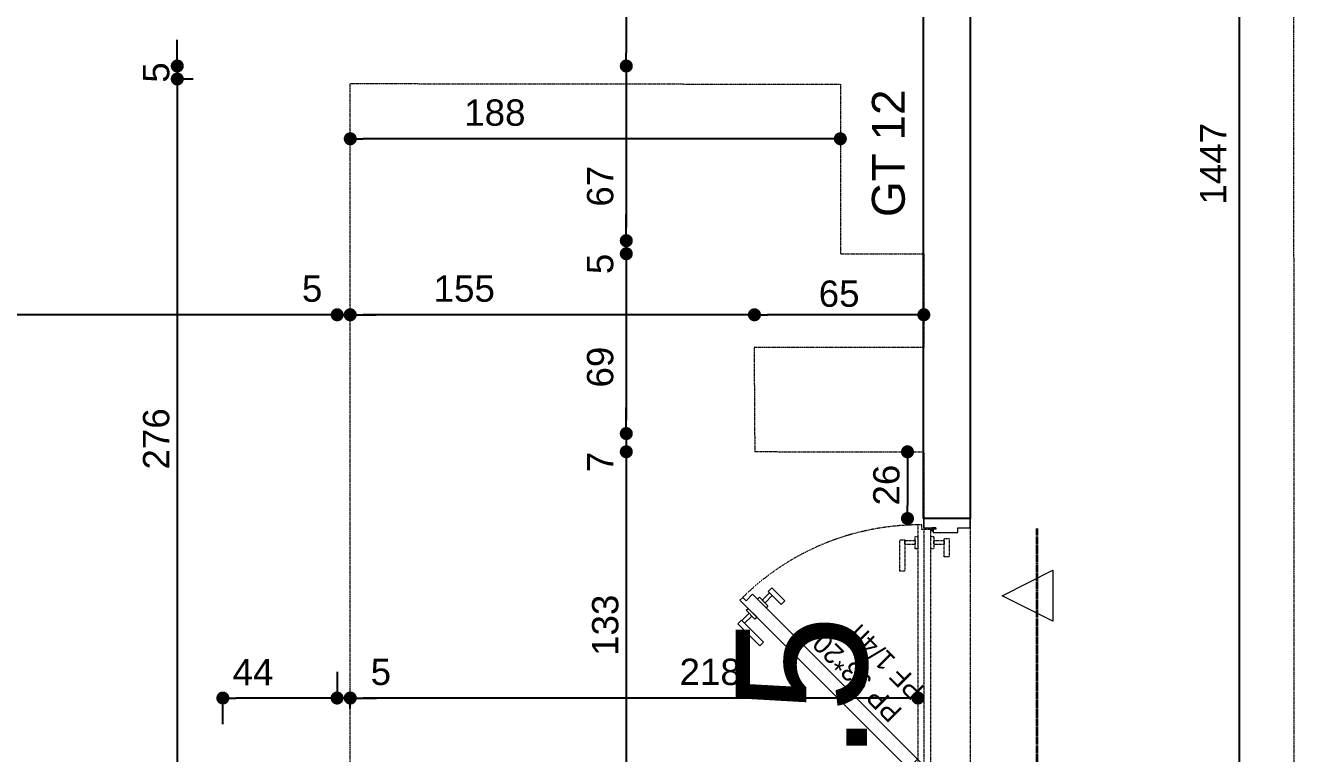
# Model space of a CAD drawing. Header units: centimetres. Extents: x 16433 to 114398, y -50094 to -12305.
# Drawn here: x 31429.3 to 31915.9, y -29884 to -29604.6 of the extents above; entities that cross this region are included whole.
import ezdxf

# ---------------------------------------------------------------- set-up
doc = ezdxf.new("R2010")
doc.units = ezdxf.units.CM
doc.header["$LTSCALE"] = 0.5
for name, pattern in [('Style de ligne -1', [0.41664, 0.20828, -0.20836]), ('Style de ligne -16', [0.192476, 0.123031, -0.069444]), ('Style de ligne -6', [1.04164, 0.625, -0.20828, 0.06943, -0.13893])]:
    doc.linetypes.add(name, pattern=pattern)
doc.layers.get('0').update_dxf_attribs({"linetype": 'CONTINUOUS'})
doc.layers.get('DEFPOINTS').update_dxf_attribs({"linetype": 'CONTINUOUS'})
doc.layers.add('3-BAT C-Niveau -2', color=7, linetype='CONTINUOUS')
doc.styles.add('Futura Book', font='')
doc.styles.add('Futura Std Book', font='')
doc.styles.add('Helvetica', font='')
doc.styles.get('Futura Book').set_extended_font_data('Futura Book')
doc.styles.get('Futura Std Book').set_extended_font_data('Futura Std Book')
doc.styles.get('Helvetica').set_extended_font_data('Helvetica')
doc.dimstyles.new('IS', dxfattribs={"dimtxt": 10.08724, "dimasz": 5.007446, "dimexe": 2, "dimexo": 10, "dimgap": 3, "dimtad": 1, "dimdec": 1, "dimtxsty": 'Helvetica', "dimblk": 'DOT', "dimblk1": 'DOT', "dimblk2": 'DOT', "dimcen": 0, "dimdle": 10, "dimazin": 0, "dimtfac": 0.8, "dimtdec": 1, "dimtix": 1, "dimtmove": 0, "dimatfit": 0, "dimldrblk": 'VW_FILLEDARROW-1', "dimfxl": 10, "dimfxlon": 1, "dimfrac": 2, "dimtolj": 1, "dimarcsym": 0})

# ---------------------------------------------------------------- blocks, each defined once
blk = doc.blocks.new('Groupe-39-1')
at = {"color": 7, "linetype": 'Style de ligne -6', "lineweight": 35}
blk.add_line((16005.48, -46416.99), (16150.86, -46389.45), dxfattribs=at)
at = {"color": 7, "insert": (15997.35, -46300.73), "char_height": 50.3443, "width": 105.9022, "attachment_point": 1, "rotation": 10.7313, "line_spacing_factor": 0.962448, "style": 'Futura Std Book'}
blk.add_mtext('\\pt32.91,63.484,95.201,126.97,158.69;A.5', dxfattribs=at)
blk = doc.blocks.new('PORTES 93_204')
at = {"color": 7, "linetype": 'Continuous', "lineweight": 18}
blk.add_line((10.41, 11.34), (6.87, 14.87), dxfattribs=at)
at = {"color": 8, "linetype": 'Style de ligne -16', "lineweight": 18, "true_color": 0x808080}
blk.add_line((9.01, 6.14), (9.01, 11.14), dxfattribs=at)
at = {"color": 7, "linetype": 'Continuous', "lineweight": 5}
blk.add_line((3.44, 8.68), (3.44, 9.56), dxfattribs=at)
at = {"color": 7, "linetype": 'Continuous', "lineweight": 13, "flags": 128}
for points in [[(3.82, 11.82), (4.88, 10.76), (6.14, 12.01), (8.61, 9.54), (73.71, 74.64), (71.24, 77.12), (72.5, 78.38), (71.44, 79.44)], [(2.24, -8.95), (2.24, 9.05), (5.8, 9.05), (5.8, 4.24), (6.3, 4.24), (6.3, 5.35), (7.6, 5.35), (7.6, -4.15), (5.8, -4.15), (5.8, -8.95)], [(102.76, 9.05), (99.2, 9.05), (99.2, 4.24), (98.7, 4.24), (98.7, 5.35), (97.4, 5.35), (97.4, -4.15), (99.2, -4.15), (99.2, -8.95), (102.76, -8.95)]]:
    blk.add_lwpolyline(points, close=True, dxfattribs=at)
at = {"color": 7, "linetype": 'Continuous', "lineweight": 18, "flags": 128}
for points in [[(62.4, 80.3), (63.81, 78.88), (55.33, 70.4), (53.91, 71.81)], [(63.64, 78.71), (66.4, 75.94), (65.34, 74.88), (62.58, 77.65)], [(67.54, 77.07), (68.3, 76.3), (64.98, 72.98), (64.21, 73.75)], [(69.29, 68.68), (68.52, 69.44), (71.84, 72.77), (72.61, 72)], [(71.24, 62.27), (69.82, 63.68), (74.77, 68.63), (76.19, 67.22)], [(73.18, 67.04), (70.42, 69.81), (71.48, 70.87), (74.24, 68.1)], [(6.62, 11.53), (7.29, 12.2), (8.6, 10.88), (7.94, 10.22)], [(5.88, 4.34), (5.88, 5.84), (6.02, 5.98), (6.7, 5.98), (7.12, 5.56), (7.12, 5.44), (6.2, 5.44), (6.2, 4.34)], [(99.12, 4.34), (99.12, 5.84), (98.98, 5.98), (98.3, 5.98), (97.88, 5.56), (97.88, 5.44), (98.8, 5.44), (98.8, 4.34)]]:
    blk.add_lwpolyline(points, close=True, dxfattribs=at)
at = {"color": 8, "linetype": 'Style de ligne -16', "lineweight": 18, "true_color": 0x808080, "flags": 128}
for points in [[(82.53, 16.14), (82.53, 18.14), (94.53, 18.14), (94.53, 16.14)], [(92.78, 12.23), (92.78, 16.14), (94.28, 16.14), (94.28, 12.23)], [(4.69, 11.14), (4.69, 9.64), (6.47, 9.64), (6.47, 6.14), (98.53, 6.14), (98.53, 9.64), (100.31, 9.64), (100.31, 11.14)], [(91.18, 11.14), (91.18, 12.23), (95.88, 12.23), (95.88, 11.14)], [(6.47, 8.96), (7.41, 8.96), (7.41, 7.1), (6.47, 7.1)], [(91.18, 5.05), (91.18, 6.14), (95.88, 6.14), (95.88, 5.05)], [(92.78, 1.14), (92.78, 5.05), (94.28, 5.05), (94.28, 1.14)], [(88.03, -0.86), (88.03, 1.14), (95.03, 1.14), (95.03, -0.86)]]:
    blk.add_lwpolyline(points, close=True, dxfattribs=at)
at = {"color": 7, "linetype": 'Continuous', "lineweight": 5, "flags": 128}
for points in [[(3.07, 9.05), (3.07, 9.85, 0.143165), (3.44, 9.74, 0.143165), (3.81, 9.85), (3.81, 9.05)], [(4.58, 11.05), (4.11, 10.58, 0.143165), (3.92, 10.92, 0.143165), (3.58, 11.1), (4.06, 11.58)], [(4.69, 10.06), (4.02, 10.06, 0.143165), (4.13, 10.43, 0.143165), (4.02, 10.8), (4.69, 10.8)]]:
    blk.add_lwpolyline(points, format="xyb", close=True, dxfattribs=at)
at = {"color": 7, "linetype": 'Continuous', "lineweight": 18, "flags": 128}
blk.add_lwpolyline([(6.34, 11.42), (5.8, 11.14), (5.19, 10.53), (4.99, 10.73), (5.56, 11.3), (6.28, 11.53), (6.34, 11.42)], dxfattribs=at)
at = {"color": 7, "linetype": 'Continuous', "lineweight": 5, "flags": 128}
for points in [[(2.73, 9.05), (4.75, 9.05), (4.75, 8.68), (2.73, 8.68)], [(2.87, 8.68), (3.44, 8.68), (3.44, 6.99), (2.87, 6.99)], [(3.44, 8.68), (4.01, 8.68), (4.01, 6.99), (3.44, 6.99)]]:
    blk.add_lwpolyline(points, close=True, dxfattribs=at)
at = {"color": 8, "linetype": 'Style de ligne -16', "lineweight": 18, "true_color": 0x808080, "flags": 128}
blk.add_lwpolyline([(6.19, 9.08), (5.61, 9.26), (4.75, 9.26), (4.75, 9.54), (5.55, 9.54), (6.23, 9.2), (6.19, 9.08)], dxfattribs=at)
at = {"color": 7, "linetype": 'Continuous', "lineweight": 5}
for radius in [0.689, 0.429]:
    blk.add_circle((3.44, 10.43), radius, dxfattribs=at)
at = {"color": 8, "linetype": 'Style de ligne -16', "lineweight": 18, "true_color": 0x808080}
blk.add_arc((3.44, 10.43), 96.88, 0.4199, 44.5328, dxfattribs=at)
at = {"color": 7, "insert": (23.88, 22.06), "char_height": 7.5516, "width": 66.7422, "attachment_point": 1, "rotation": 45, "line_spacing_factor": 0.962448, "style": 'Futura Book'}
blk.add_mtext('\\pt26.348,53.073;PP 93*204\\PPF 1/4h\\P', dxfattribs=at)
blk = doc.blocks.new('_DOT')
at = {"color": 0, "linetype": 'ByBlock', "lineweight": -2}
blk.add_line((-0.5, 0), (-1, 0), dxfattribs=at)
at = {"color": 0, "linetype": 'ByBlock', "const_width": 0.5}
blk.add_lwpolyline([(-0.25, 0, 1), (0.25, 0, 1)], format="xyb", close=True, dxfattribs=at)
blk = doc.blocks.new('*D2368')
at = {"layer": '3-BAT C-Niveau -2', "color": 0, "linetype": 'Continuous', "lineweight": -2, "transparency": 16777216}
blk.add_line((31659.88, -29773.2), (31659.88, -29896.28), dxfattribs=at)
at = {"layer": 'DEFPOINTS', "color": 0, "linetype": 'Continuous', "transparency": 16777216}
for p in [(31621.31, -29768.19), (31567.47, -29901.29), (31659.88, -29901.29)]:
    blk.add_point(p, dxfattribs=at)
at = {"layer": '3-BAT C-Niveau -2', "color": 0, "linetype": 'Continuous', "lineweight": -2, "transparency": 16777216, "xscale": 5.007446289062499, "yscale": 5.007446289062499, "zscale": 5.007446289062499}
for p, rotation in [((31659.88, -29768.19), 90), ((31659.88, -29901.29), 270)]:
    blk.add_blockref('_DOT', p, dxfattribs=dict(at, rotation=rotation))
at = {"layer": '3-BAT C-Niveau -2', "color": 0, "linetype": 'Continuous', "lineweight": 5, "transparency": 16777216, "insert": (31651.84, -29834.74), "char_height": 10.087, "attachment_point": 5, "rotation": 90, "style": 'Helvetica'}
blk.add_mtext('\\A1;133', dxfattribs=at)
blk = doc.blocks.new('VW_FILLEDARROW-1')
at = {"color": 0, "linetype": 'Continuous', "lineweight": 5, "flags": 128}
blk.add_lwpolyline([(-1.997, 0.535), (0, 0), (-1.997, -0.535)], close=True, dxfattribs=at)
blk = doc.blocks.new('*D2369')
at = {"layer": '3-BAT C-Niveau -2', "color": 0, "linetype": 'Continuous', "lineweight": -2, "transparency": 16777216}
for p, q in [((31659.88, -29756.18), (31659.88, -29751.17)), ((31659.88, -29761.19), (31659.88, -29768.19)), ((31659.88, -29773.2), (31659.88, -29778.2))]:
    blk.add_line(p, q, dxfattribs=at)
at = {"layer": 'DEFPOINTS', "color": 0, "linetype": 'Continuous', "transparency": 16777216}
for p in [(31664.38, -29761.19), (31621.31, -29768.19), (31659.88, -29768.19)]:
    blk.add_point(p, dxfattribs=at)
at = {"layer": '3-BAT C-Niveau -2', "color": 0, "linetype": 'Continuous', "lineweight": -2, "transparency": 16777216, "xscale": 5.007446289062499, "yscale": 5.007446289062499, "zscale": 5.007446289062499}
for p, rotation in [((31659.88, -29761.19), 270), ((31659.88, -29768.19), 90)]:
    blk.add_blockref('_DOT', p, dxfattribs=dict(at, rotation=rotation))
at = {"layer": '3-BAT C-Niveau -2', "color": 0, "linetype": 'Continuous', "lineweight": 5, "transparency": 16777216, "insert": (31649.9, -29772.11), "char_height": 10.087, "attachment_point": 5, "rotation": 90, "style": 'Helvetica'}
blk.add_mtext('\\A1;7', dxfattribs=at)
blk = doc.blocks.new('*D2370')
at = {"layer": '3-BAT C-Niveau -2', "color": 0, "linetype": 'Continuous', "lineweight": -2, "transparency": 16777216}
blk.add_line((31659.88, -29697.23), (31659.88, -29756.18), dxfattribs=at)
at = {"layer": 'DEFPOINTS', "color": 0, "linetype": 'Continuous', "transparency": 16777216}
for p in [(31664.38, -29692.22), (31659.88, -29761.19), (31664.38, -29761.19)]:
    blk.add_point(p, dxfattribs=at)
at = {"layer": '3-BAT C-Niveau -2', "color": 0, "linetype": 'Continuous', "lineweight": -2, "transparency": 16777216, "xscale": 5.007446289062499, "yscale": 5.007446289062499, "zscale": 5.007446289062499}
for p, rotation in [((31659.88, -29692.22), 90), ((31659.88, -29761.19), 270)]:
    blk.add_blockref('_DOT', p, dxfattribs=dict(at, rotation=rotation))
at = {"layer": '3-BAT C-Niveau -2', "color": 0, "linetype": 'Continuous', "lineweight": 5, "transparency": 16777216, "insert": (31649.9, -29735.71), "char_height": 10.087, "attachment_point": 5, "rotation": 90, "style": 'Helvetica'}
blk.add_mtext('\\A1;69', dxfattribs=at)
blk = doc.blocks.new('*D2371')
at = {"layer": '3-BAT C-Niveau -2', "color": 0, "linetype": 'Continuous', "lineweight": -2, "transparency": 16777216}
for p, q in [((31659.88, -29682.22), (31659.88, -29677.21)), ((31659.88, -29687.22), (31659.88, -29692.22)), ((31659.88, -29697.23), (31659.88, -29702.24))]:
    blk.add_line(p, q, dxfattribs=at)
at = {"layer": 'DEFPOINTS', "color": 0, "linetype": 'Continuous', "transparency": 16777216}
for p in [(31659.88, -29687.22), (31659.88, -29692.22), (31664.38, -29692.22)]:
    blk.add_point(p, dxfattribs=at)
at = {"layer": '3-BAT C-Niveau -2', "color": 0, "linetype": 'Continuous', "lineweight": -2, "transparency": 16777216, "xscale": 5.007446289062499, "yscale": 5.007446289062499, "zscale": 5.007446289062499}
for p, rotation in [((31659.88, -29687.22), 270), ((31659.88, -29692.22), 90)]:
    blk.add_blockref('_DOT', p, dxfattribs=dict(at, rotation=rotation))
at = {"layer": '3-BAT C-Niveau -2', "color": 0, "linetype": 'Continuous', "lineweight": 5, "transparency": 16777216, "insert": (31649.9, -29696.15), "char_height": 10.087, "attachment_point": 5, "rotation": 90, "style": 'Helvetica'}
blk.add_mtext('\\A1;5', dxfattribs=at)
blk = doc.blocks.new('*D2372')
at = {"layer": '3-BAT C-Niveau -2', "color": 0, "linetype": 'Continuous', "lineweight": -2, "transparency": 16777216}
blk.add_line((31659.88, -29625.23), (31659.88, -29682.22), dxfattribs=at)
at = {"layer": 'DEFPOINTS', "color": 0, "linetype": 'Continuous', "transparency": 16777216}
for p in [(31663.38, -29620.22), (31659.88, -29687.22), (31659.88, -29687.22)]:
    blk.add_point(p, dxfattribs=at)
at = {"layer": '3-BAT C-Niveau -2', "color": 0, "linetype": 'Continuous', "lineweight": -2, "transparency": 16777216, "xscale": 5.007446289062499, "yscale": 5.007446289062499, "zscale": 5.007446289062499}
for p, rotation in [((31659.88, -29620.22), 90), ((31659.88, -29687.22), 270)]:
    blk.add_blockref('_DOT', p, dxfattribs=dict(at, rotation=rotation))
at = {"layer": '3-BAT C-Niveau -2', "color": 0, "linetype": 'Continuous', "lineweight": 5, "transparency": 16777216, "insert": (31649.91, -29666.33), "char_height": 10.087, "attachment_point": 5, "rotation": 90, "style": 'Helvetica'}
blk.add_mtext('\\A1;67', dxfattribs=at)
blk = doc.blocks.new('*D2373')
at = {"layer": '3-BAT C-Niveau -2', "color": 0, "linetype": 'Continuous', "lineweight": -2, "transparency": 16777216}
blk.add_line((31659.88, -29335.23), (31659.88, -29615.22), dxfattribs=at)
at = {"layer": 'DEFPOINTS', "color": 0, "linetype": 'Continuous', "transparency": 16777216}
for p in [(31681.04, -29330.22), (31659.88, -29620.22), (31663.38, -29620.22)]:
    blk.add_point(p, dxfattribs=at)
at = {"layer": '3-BAT C-Niveau -2', "color": 0, "linetype": 'Continuous', "lineweight": -2, "transparency": 16777216, "xscale": 5.007446289062499, "yscale": 5.007446289062499, "zscale": 5.007446289062499}
for p, rotation in [((31659.88, -29330.22), 90), ((31659.88, -29620.22), 270)]:
    blk.add_blockref('_DOT', p, dxfattribs=dict(at, rotation=rotation))
at = {"layer": '3-BAT C-Niveau -2', "color": 0, "linetype": 'Continuous', "lineweight": 5, "transparency": 16777216, "insert": (31651.84, -29475.22), "char_height": 10.087, "attachment_point": 5, "rotation": 90, "style": 'Helvetica'}
blk.add_mtext('\\A1;290', dxfattribs=at)
blk = doc.blocks.new('*D2374')
at = {"layer": '3-BAT C-Niveau -2', "color": 0, "linetype": 'Continuous', "lineweight": -2, "transparency": 16777216}
blk.add_line((31543.93, -29715.64), (31117.58, -29715.64), dxfattribs=at)
at = {"layer": 'DEFPOINTS', "color": 0, "linetype": 'Continuous', "transparency": 16777216}
for p in [(31112.57, -29699.34), (31112.57, -29715.64), (31548.94, -29738.37)]:
    blk.add_point(p, dxfattribs=at)
at = {"layer": '3-BAT C-Niveau -2', "color": 0, "linetype": 'Continuous', "lineweight": -2, "transparency": 16777216, "xscale": 5.007446289062499, "yscale": 5.007446289062499, "zscale": 5.007446289062499, "rotation": 180}
blk.add_blockref('_DOT', (31112.57, -29715.64), dxfattribs=at)
at = {"layer": '3-BAT C-Niveau -2', "color": 0, "linetype": 'Continuous', "lineweight": -2, "transparency": 16777216, "xscale": 5.007446289062499, "yscale": 5.007446289062499, "zscale": 5.007446289062499}
blk.add_blockref('_DOT', (31548.94, -29715.64), dxfattribs=at)
at = {"layer": '3-BAT C-Niveau -2', "color": 0, "linetype": 'Continuous', "lineweight": 5, "transparency": 16777216, "insert": (31288.53, -29705.66), "char_height": 10.087, "attachment_point": 5, "style": 'Helvetica'}
blk.add_mtext('\\A1;436', dxfattribs=at)
blk = doc.blocks.new('*D2375')
at = {"layer": '3-BAT C-Niveau -2', "color": 0, "linetype": 'Continuous', "lineweight": -2, "transparency": 16777216}
for p, q in [((31543.93, -29715.64), (31538.92, -29715.64)), ((31553.94, -29715.64), (31548.94, -29715.64)), ((31558.95, -29715.64), (31563.96, -29715.64))]:
    blk.add_line(p, q, dxfattribs=at)
at = {"layer": 'DEFPOINTS', "color": 0, "linetype": 'Continuous', "transparency": 16777216}
for p in [(31548.94, -29715.64), (31553.94, -29734.29), (31548.94, -29738.37)]:
    blk.add_point(p, dxfattribs=at)
at = {"layer": '3-BAT C-Niveau -2', "color": 0, "linetype": 'Continuous', "lineweight": -2, "transparency": 16777216, "xscale": 5.007446289062499, "yscale": 5.007446289062499, "zscale": 5.007446289062499}
blk.add_blockref('_DOT', (31548.94, -29715.64), dxfattribs=at)
at = {"layer": '3-BAT C-Niveau -2', "color": 0, "linetype": 'Continuous', "lineweight": -2, "transparency": 16777216, "xscale": 5.007446289062499, "yscale": 5.007446289062499, "zscale": 5.007446289062499, "rotation": 180}
blk.add_blockref('_DOT', (31553.94, -29715.64), dxfattribs=at)
at = {"layer": '3-BAT C-Niveau -2', "color": 0, "linetype": 'Continuous', "lineweight": 5, "transparency": 16777216, "insert": (31539.33, -29705.66), "char_height": 10.087, "attachment_point": 5, "style": 'Helvetica'}
blk.add_mtext('\\A1;5', dxfattribs=at)
blk = doc.blocks.new('*D2376')
at = {"layer": '3-BAT C-Niveau -2', "color": 0, "linetype": 'Continuous', "lineweight": -2, "transparency": 16777216}
blk.add_line((31704.03, -29715.64), (31558.95, -29715.64), dxfattribs=at)
at = {"layer": 'DEFPOINTS', "color": 0, "linetype": 'Continuous', "transparency": 16777216}
for p in [(31553.94, -29715.64), (31709.04, -29728.19), (31553.94, -29734.29)]:
    blk.add_point(p, dxfattribs=at)
at = {"layer": '3-BAT C-Niveau -2', "color": 0, "linetype": 'Continuous', "lineweight": -2, "transparency": 16777216, "xscale": 5.007446289062499, "yscale": 5.007446289062499, "zscale": 5.007446289062499, "rotation": 180}
blk.add_blockref('_DOT', (31553.94, -29715.64), dxfattribs=at)
at = {"layer": '3-BAT C-Niveau -2', "color": 0, "linetype": 'Continuous', "lineweight": -2, "transparency": 16777216, "xscale": 5.007446289062499, "yscale": 5.007446289062499, "zscale": 5.007446289062499}
blk.add_blockref('_DOT', (31709.04, -29715.64), dxfattribs=at)
at = {"layer": '3-BAT C-Niveau -2', "color": 0, "linetype": 'Continuous', "lineweight": 5, "transparency": 16777216, "insert": (31597.7, -29705.66), "char_height": 10.087, "attachment_point": 5, "style": 'Helvetica'}
blk.add_mtext('\\A1;155', dxfattribs=at)
blk = doc.blocks.new('*D2377')
at = {"layer": '3-BAT C-Niveau -2', "color": 0, "linetype": 'Continuous', "lineweight": -2, "transparency": 16777216}
blk.add_line((31769.02, -29715.64), (31714.04, -29715.64), dxfattribs=at)
at = {"layer": 'DEFPOINTS', "color": 0, "linetype": 'Continuous', "transparency": 16777216}
for p in [(31709.04, -29715.64), (31774.03, -29719.2), (31709.04, -29728.19)]:
    blk.add_point(p, dxfattribs=at)
at = {"layer": '3-BAT C-Niveau -2', "color": 0, "linetype": 'Continuous', "lineweight": -2, "transparency": 16777216, "xscale": 5.007446289062499, "yscale": 5.007446289062499, "zscale": 5.007446289062499, "rotation": 180}
blk.add_blockref('_DOT', (31709.04, -29715.64), dxfattribs=at)
at = {"layer": '3-BAT C-Niveau -2', "color": 0, "linetype": 'Continuous', "lineweight": -2, "transparency": 16777216, "xscale": 5.007446289062499, "yscale": 5.007446289062499, "zscale": 5.007446289062499}
blk.add_blockref('_DOT', (31774.03, -29715.64), dxfattribs=at)
at = {"layer": '3-BAT C-Niveau -2', "color": 0, "linetype": 'Continuous', "lineweight": 5, "transparency": 16777216, "insert": (31741.53, -29707.6), "char_height": 10.087, "attachment_point": 5, "style": 'Helvetica'}
blk.add_mtext('\\A1;65', dxfattribs=at)
blk = doc.blocks.new('*D2378')
at = {"layer": '3-BAT C-Niveau -2', "color": 0, "linetype": 'Continuous', "lineweight": -2, "transparency": 16777216}
blk.add_line((31736.99, -29648.14), (31558.98, -29648.14), dxfattribs=at)
at = {"layer": 'DEFPOINTS', "color": 0, "linetype": 'Continuous', "transparency": 16777216}
for p in [(31553.97, -29636.97), (31742, -29636.98), (31553.97, -29648.14)]:
    blk.add_point(p, dxfattribs=at)
at = {"layer": '3-BAT C-Niveau -2', "color": 0, "linetype": 'Continuous', "lineweight": -2, "transparency": 16777216, "xscale": 5.007446289062499, "yscale": 5.007446289062499, "zscale": 5.007446289062499, "rotation": 180}
blk.add_blockref('_DOT', (31553.97, -29648.14), dxfattribs=at)
at = {"layer": '3-BAT C-Niveau -2', "color": 0, "linetype": 'Continuous', "lineweight": -2, "transparency": 16777216, "xscale": 5.007446289062499, "yscale": 5.007446289062499, "zscale": 5.007446289062499}
blk.add_blockref('_DOT', (31742, -29648.14), dxfattribs=at)
at = {"layer": '3-BAT C-Niveau -2', "color": 0, "linetype": 'Continuous', "lineweight": 5, "transparency": 16777216, "insert": (31609.45, -29638.16), "char_height": 10.087, "attachment_point": 5, "style": 'Helvetica'}
blk.add_mtext('\\A1;188', dxfattribs=at)
blk = doc.blocks.new('*D2385')
at = {"layer": '3-BAT C-Niveau -2', "color": 0, "linetype": 'Continuous', "lineweight": -2, "transparency": 16777216}
for p, q in [((31548.92, -29852.64), (31548.92, -29864.64)), ((31505.08, -29872.64), (31505.08, -29860.64)), ((31543.92, -29862.64), (31510.09, -29862.64))]:
    blk.add_line(p, q, dxfattribs=at)
at = {"layer": 'DEFPOINTS', "color": 0, "linetype": 'Continuous', "transparency": 16777216}
for p in [(31548.92, -29777.37), (31505.08, -29862.64), (31505.08, -29901.28)]:
    blk.add_point(p, dxfattribs=at)
at = {"layer": '3-BAT C-Niveau -2', "color": 0, "linetype": 'Continuous', "lineweight": -2, "transparency": 16777216, "xscale": 5.007446289062499, "yscale": 5.007446289062499, "zscale": 5.007446289062499, "rotation": 180}
blk.add_blockref('_DOT', (31505.08, -29862.64), dxfattribs=at)
at = {"layer": '3-BAT C-Niveau -2', "color": 0, "linetype": 'Continuous', "lineweight": -2, "transparency": 16777216, "xscale": 5.007446289062499, "yscale": 5.007446289062499, "zscale": 5.007446289062499}
blk.add_blockref('_DOT', (31548.92, -29862.64), dxfattribs=at)
at = {"layer": '3-BAT C-Niveau -2', "color": 0, "linetype": 'Continuous', "lineweight": 5, "transparency": 16777216, "insert": (31516.67, -29852.66), "char_height": 10.087, "attachment_point": 5, "style": 'Helvetica'}
blk.add_mtext('\\A1;44', dxfattribs=at)
blk = doc.blocks.new('*D2386')
at = {"layer": '3-BAT C-Niveau -2', "color": 0, "linetype": 'Continuous', "lineweight": -2, "transparency": 16777216}
for p, q in [((31548.92, -29852.64), (31548.92, -29864.64)), ((31543.92, -29862.64), (31538.91, -29862.64)), ((31553.97, -29862.64), (31548.92, -29862.64)), ((31553.97, -29866.65), (31553.97, -29860.64)), ((31558.98, -29862.64), (31563.99, -29862.64))]:
    blk.add_line(p, q, dxfattribs=at)
at = {"layer": 'DEFPOINTS', "color": 0, "linetype": 'Continuous', "transparency": 16777216}
for p in [(31548.92, -29777.37), (31548.92, -29862.64), (31553.97, -29876.65)]:
    blk.add_point(p, dxfattribs=at)
at = {"layer": '3-BAT C-Niveau -2', "color": 0, "linetype": 'Continuous', "lineweight": -2, "transparency": 16777216, "xscale": 5.007446289062499, "yscale": 5.007446289062499, "zscale": 5.007446289062499}
blk.add_blockref('_DOT', (31548.92, -29862.64), dxfattribs=at)
at = {"layer": '3-BAT C-Niveau -2', "color": 0, "linetype": 'Continuous', "lineweight": -2, "transparency": 16777216, "xscale": 5.007446289062499, "yscale": 5.007446289062499, "zscale": 5.007446289062499, "rotation": 180}
blk.add_blockref('_DOT', (31553.97, -29862.64), dxfattribs=at)
at = {"layer": '3-BAT C-Niveau -2', "color": 0, "linetype": 'Continuous', "lineweight": 5, "transparency": 16777216, "insert": (31565.71, -29852.66), "char_height": 10.087, "attachment_point": 5, "style": 'Helvetica'}
blk.add_mtext('\\A1;5', dxfattribs=at)
blk = doc.blocks.new('*D2387')
at = {"layer": '3-BAT C-Niveau -2', "color": 0, "linetype": 'Continuous', "lineweight": -2, "transparency": 16777216}
for p, q in [((31553.97, -29866.65), (31553.97, -29860.64)), ((31766.77, -29862.64), (31558.98, -29862.64)), ((31771.78, -29862.64), (31771.78, -29860.64))]:
    blk.add_line(p, q, dxfattribs=at)
at = {"layer": 'DEFPOINTS', "color": 0, "linetype": 'Continuous', "transparency": 16777216}
for p in [(31553.97, -29862.64), (31771.78, -29869.65), (31553.97, -29876.65)]:
    blk.add_point(p, dxfattribs=at)
at = {"layer": '3-BAT C-Niveau -2', "color": 0, "linetype": 'Continuous', "lineweight": -2, "transparency": 16777216, "xscale": 5.007446289062499, "yscale": 5.007446289062499, "zscale": 5.007446289062499, "rotation": 180}
blk.add_blockref('_DOT', (31553.97, -29862.64), dxfattribs=at)
at = {"layer": '3-BAT C-Niveau -2', "color": 0, "linetype": 'Continuous', "lineweight": -2, "transparency": 16777216, "xscale": 5.007446289062499, "yscale": 5.007446289062499, "zscale": 5.007446289062499}
blk.add_blockref('_DOT', (31771.78, -29862.64), dxfattribs=at)
at = {"layer": '3-BAT C-Niveau -2', "color": 0, "linetype": 'Continuous', "lineweight": 5, "transparency": 16777216, "insert": (31692.05, -29852.66), "char_height": 10.087, "attachment_point": 5, "style": 'Helvetica'}
blk.add_mtext('\\A1;218', dxfattribs=at)
blk = doc.blocks.new('*D2441')
at = {"layer": '3-BAT C-Niveau -2', "color": 0, "linetype": 'Continuous', "lineweight": -2, "transparency": 16777216}
blk.add_line((31895.04, -28809.16), (31895.04, -30245.77), dxfattribs=at)
at = {"layer": 'DEFPOINTS', "color": 0, "linetype": 'Continuous', "transparency": 16777216}
for p in [(31865.22, -28804.15), (31895.04, -30250.78), (31915.94, -30250.78)]:
    blk.add_point(p, dxfattribs=at)
at = {"layer": '3-BAT C-Niveau -2', "color": 0, "linetype": 'Continuous', "lineweight": -2, "transparency": 16777216, "xscale": 5.007446289062499, "yscale": 5.007446289062499, "zscale": 5.007446289062499}
for p, rotation in [((31895.04, -28804.15), 90), ((31895.04, -30250.78), 270)]:
    blk.add_blockref('_DOT', p, dxfattribs=dict(at, rotation=rotation))
at = {"layer": '3-BAT C-Niveau -2', "color": 0, "linetype": 'Continuous', "lineweight": 5, "transparency": 16777216, "insert": (31885.05, -29657.74), "char_height": 10.087, "attachment_point": 5, "rotation": 90, "style": 'Helvetica'}
blk.add_mtext('\\A1;1447', dxfattribs=at)
blk = doc.blocks.new('*D2230')
at = {"layer": '3-BAT C-Niveau -2', "color": 0, "linetype": 'Continuous', "lineweight": -2, "transparency": 16777216}
for p, q in [((31493.73, -29625.22), (31485.59, -29625.22)), ((31487.59, -29630.23), (31487.59, -29896.27)), ((31488, -29901.28), (31485.59, -29901.28))]:
    blk.add_line(p, q, dxfattribs=at)
at = {"layer": 'DEFPOINTS', "color": 0, "linetype": 'Continuous', "transparency": 16777216}
for p in [(31503.73, -29625.22), (31487.59, -29901.28), (31498, -29901.28)]:
    blk.add_point(p, dxfattribs=at)
at = {"layer": '3-BAT C-Niveau -2', "color": 0, "linetype": 'Continuous', "lineweight": -2, "transparency": 16777216, "xscale": 5.007446289062499, "yscale": 5.007446289062499, "zscale": 5.007446289062499}
for p, rotation in [((31487.59, -29625.22), 90), ((31487.59, -29901.28), 270)]:
    blk.add_blockref('_DOT', p, dxfattribs=dict(at, rotation=rotation))
at = {"layer": '3-BAT C-Niveau -2', "color": 0, "linetype": 'Continuous', "lineweight": 5, "transparency": 16777216, "insert": (31479.55, -29763.25), "char_height": 10.087, "attachment_point": 5, "rotation": 90, "style": 'Helvetica'}
blk.add_mtext('\\A1;276', dxfattribs=at)
blk = doc.blocks.new('*D2231')
at = {"layer": '3-BAT C-Niveau -2', "color": 0, "linetype": 'Continuous', "lineweight": -2, "transparency": 16777216}
for p, q in [((31487.59, -29615.22), (31487.59, -29610.21)), ((31487.59, -29620.22), (31485.59, -29620.22)), ((31487.59, -29620.22), (31487.59, -29625.22)), ((31493.73, -29625.22), (31485.59, -29625.22)), ((31487.59, -29630.23), (31487.59, -29635.24))]:
    blk.add_line(p, q, dxfattribs=at)
at = {"layer": 'DEFPOINTS', "color": 0, "linetype": 'Continuous', "transparency": 16777216}
for p in [(31495.45, -29620.22), (31487.59, -29625.22), (31503.73, -29625.22)]:
    blk.add_point(p, dxfattribs=at)
at = {"layer": '3-BAT C-Niveau -2', "color": 0, "linetype": 'Continuous', "lineweight": -2, "transparency": 16777216, "xscale": 5.007446289062499, "yscale": 5.007446289062499, "zscale": 5.007446289062499}
for p, rotation in [((31487.59, -29620.22), 270), ((31487.59, -29625.22), 90)]:
    blk.add_blockref('_DOT', p, dxfattribs=dict(at, rotation=rotation))
at = {"layer": '3-BAT C-Niveau -2', "color": 0, "linetype": 'Continuous', "lineweight": 5, "transparency": 16777216, "insert": (31479.55, -29622.72), "char_height": 10.087, "attachment_point": 5, "rotation": 90, "style": 'Helvetica'}
blk.add_mtext('\\A1;5', dxfattribs=at)
blk = doc.blocks.new('*D2242')
at = {"layer": '3-BAT C-Niveau -2', "color": 0, "linetype": 'Continuous', "lineweight": -2, "transparency": 16777216}
for p, q in [((31767.77, -29768.19), (31765.77, -29768.19)), ((31767.77, -29773.2), (31767.77, -29788.76)), ((31767.77, -29793.77), (31765.77, -29793.77))]:
    blk.add_line(p, q, dxfattribs=at)
at = {"layer": 'DEFPOINTS', "color": 0, "linetype": 'Continuous', "transparency": 16777216}
for p in [(31773.92, -29768.19), (31767.77, -29793.77), (31774.03, -29793.77)]:
    blk.add_point(p, dxfattribs=at)
at = {"layer": '3-BAT C-Niveau -2', "color": 0, "linetype": 'Continuous', "lineweight": -2, "transparency": 16777216, "xscale": 5.007446289062499, "yscale": 5.007446289062499, "zscale": 5.007446289062499}
for p, rotation in [((31767.77, -29768.19), 90), ((31767.77, -29793.77), 270)]:
    blk.add_blockref('_DOT', p, dxfattribs=dict(at, rotation=rotation))
at = {"layer": '3-BAT C-Niveau -2', "color": 0, "linetype": 'Continuous', "lineweight": 5, "transparency": 16777216, "insert": (31759.72, -29780.98), "char_height": 10.087, "attachment_point": 5, "rotation": 90, "style": 'Helvetica'}
blk.add_mtext('\\A1;26', dxfattribs=at)

msp = doc.modelspace()

# ---------------------------------------------------------------- linework, layer by layer
at = {"layer": '3-BAT C-Niveau -2', "color": 7, "linetype": 'Continuous', "lineweight": 25}
for p, q in [((31773.924, -29793.772), (31773.924, -29050.882)), ((31791.924, -29793.772), (31791.924, -29050.882)), ((31791.924, -29793.772), (31791.924, -29050.882)), ((31773.924, -29793.772), (31773.924, -29335.217)), ((31791.924, -29793.772), (31773.924, -29793.772))]:
    msp.add_line(p, q, dxfattribs=at)
at = {"layer": '3-BAT C-Niveau -2', "color": 251, "linetype": 'Style de ligne -1', "lineweight": 5, "true_color": 0x616161, "flags": 128}
msp.add_lwpolyline([(31791.934, -30997.435), (31791.924, -28804.155), (31915.928, -28804.155), (31915.941, -31094.236)], dxfattribs=at)
msp.add_lwpolyline([(31679.039, -29919.45), (31679.039, -30147.723), (31598.056, -30147.766), (31598.061, -30057.641), (31593.061, -30057.639), (31593.056, -30147.714), (31510.027, -30147.691), (31510.075, -29906.135), (31553.944, -29905.881), (31553.944, -29626.967), (31742.001, -29627.203), (31742.001, -29692.223), (31774.025, -29692.223), (31774.025, -29728.189), (31708.906, -29728.13), (31709.169, -29768.137), (31774.037, -29768.189), (31773.924, -30059.005), (31679.046, -30059.005), (31679.047, -29919.45)], close=True, dxfattribs=at)
at = {"layer": '3-BAT C-Niveau -2', "color": 7, "linetype": 'Continuous', "lineweight": 5, "flags": 128}
msp.add_lwpolyline([(31804.037, -29823.389), (31823.545, -29813.655), (31823.53, -29833.155)], close=True, dxfattribs=at)

# ---------------------------------------------------------------- block references
at = {"layer": '3-BAT C-Niveau -2', "color": 7}
for name, p, rotation in [('Groupe-39-1', (-16766.963, -37034.655), 79.27640525614329), ('PORTES 93_204', (31782.924, -29896.535), 90.00000000002012)]:
    msp.add_blockref(name, p, dxfattribs=dict(at, rotation=rotation))

# ---------------------------------------------------------------- texts
at = {"layer": '3-BAT C-Niveau -2', "color": 5, "true_color": 0x0000ff, "insert": (31754.112, -29678.168), "char_height": 12.60905, "width": 62.80508, "attachment_point": 1, "rotation": 90, "line_spacing_factor": 0.25, "style": 'Helvetica'}
msp.add_mtext('\\pt36.453,73.032;GT 12', dxfattribs=at)

# ---------------------------------------------------------------- dimensions: what is measured, and where the dimension line sits
at = {"layer": '3-BAT C-Niveau -2', "color": 7, "linetype": 'Continuous', "lineweight": 5}
for base, p1, p2, override, picture, middle in [((31895.037, -30250.781), (31865.225, -28804.155), (31915.937, -30250.781), {"dimtxt": 10.08724, "dimdec": 0, "dimpost": '<>', "dimtxsty": 'Helvetica', "dimse1": 1, "dimse2": 1, "dimtmove": 2}, '*D2441', (31885.052, -29657.735)), ((31659.882, -29687.223), (31663.382, -29620.223), (31659.882, -29687.223), {"dimtxt": 10.08724, "dimdec": 0, "dimpost": '<>', "dimtxsty": 'Helvetica', "dimse1": 1, "dimse2": 1, "dimtmove": 2}, '*D2372', (31649.914, -29666.333)), ((31659.882, -29692.223), (31659.882, -29687.223), (31664.382, -29692.223), {"dimtxt": 10.08724, "dimdec": 0, "dimpost": '<>', "dimtxsty": 'Helvetica', "dimse1": 1, "dimse2": 1, "dimtix": 0, "dimtmove": 2}, '*D2371', (31649.897, -29696.147)), ((31659.882, -29761.189), (31664.382, -29692.223), (31664.382, -29761.189), {"dimtxt": 10.08724, "dimdec": 0, "dimpost": '<>', "dimtxsty": 'Helvetica', "dimse1": 1, "dimse2": 1, "dimtmove": 2}, '*D2370', (31649.897, -29735.706)), ((31659.882, -29768.189), (31664.382, -29761.189), (31621.306, -29768.189), {"dimtxt": 10.08724, "dimdec": 0, "dimpost": '<>', "dimtxsty": 'Helvetica', "dimse1": 1, "dimse2": 1, "dimtix": 0, "dimtmove": 2}, '*D2369', (31649.897, -29772.113))]:
    dim = msp.add_linear_dim(base=base, p1=p1, p2=p2, angle=90, dimstyle='IS', override=override, dxfattribs=at)
    dim.commit()
    dim.dimension.update_dxf_attribs({"geometry": picture, "text_midpoint": middle, "dimtype": 160})
for base, p1, p2, override, picture, middle in [((31659.882, -29620.223), (31681.037, -29330.22), (31663.382, -29620.223), {"dimtxt": 10.08724, "dimdec": 0, "dimpost": '<>', "dimtxsty": 'Helvetica', "dimse1": 1, "dimse2": 1, "dimtmove": 2}, '*D2373', (31651.839, -29475.222)), ((31487.595, -29625.224), (31495.445, -29620.224), (31503.73, -29625.224), {"dimtxt": 10.08724, "dimdec": 0, "dimpost": '<>', "dimtxsty": 'Helvetica', "dimtmove": 2}, '*D2231', (31479.551, -29622.724)), ((31487.595, -29901.282), (31503.73, -29625.224), (31497.998, -29901.282), {"dimtxt": 10.08724, "dimdec": 0, "dimpost": '<>', "dimtxsty": 'Helvetica', "dimtmove": 2}, '*D2230', (31479.551, -29763.253)), ((31659.882, -29901.286), (31621.306, -29768.189), (31567.467, -29901.286), {"dimtxt": 10.08724, "dimdec": 0, "dimpost": '<>', "dimtxsty": 'Helvetica', "dimse1": 1, "dimse2": 1, "dimtmove": 2}, '*D2368', (31651.839, -29834.737)), ((31767.768, -29793.772), (31773.924, -29768.189), (31774.027, -29793.772), {"dimtxt": 10.08724, "dimdec": 0, "dimpost": '<>', "dimtxsty": 'Helvetica', "dimtmove": 2}, '*D2242', (31759.724, -29780.98))]:
    dim = msp.add_linear_dim(base=base, p1=p1, p2=p2, angle=90, dimstyle='IS', override=override, dxfattribs=at)
    dim.commit()
    dim.dimension.update_dxf_attribs({"geometry": picture, "text_midpoint": middle})
for base, p1, p2, override, picture, middle in [((31553.974, -29648.145), (31742.001, -29636.976), (31553.974, -29636.974), {"dimtxt": 10.08724, "dimdec": 0, "dimpost": '<>', "dimtxsty": 'Helvetica', "dimse1": 1, "dimse2": 1, "dimtmove": 2}, '*D2378', (31609.45, -29638.16)), ((31112.571, -29715.644), (31548.938, -29738.373), (31112.571, -29699.336), {"dimtxt": 10.08724, "dimdec": 0, "dimpost": '<>', "dimtxsty": 'Helvetica', "dimse1": 1, "dimse2": 1, "dimtmove": 2}, '*D2374', (31288.53, -29705.659)), ((31548.938, -29715.644), (31553.944, -29734.289), (31548.938, -29738.373), {"dimtxt": 10.08724, "dimdec": 0, "dimpost": '<>', "dimtxsty": 'Helvetica', "dimse1": 1, "dimse2": 1, "dimtix": 0, "dimtmove": 2}, '*D2375', (31539.332, -29705.659)), ((31553.944, -29715.644), (31709.037, -29728.189), (31553.944, -29734.289), {"dimtxt": 10.08724, "dimdec": 0, "dimpost": '<>', "dimtxsty": 'Helvetica', "dimse1": 1, "dimse2": 1, "dimtmove": 2}, '*D2376', (31597.703, -29705.659)), ((31505.078, -29862.641), (31548.924, -29777.373), (31505.078, -29901.282), {"dimtxt": 10.08724, "dimdec": 0, "dimpost": '<>', "dimtxsty": 'Helvetica', "dimtmove": 2}, '*D2385', (31516.667, -29852.656)), ((31548.924, -29862.641), (31553.973, -29876.646), (31548.924, -29777.373), {"dimtxt": 10.08724, "dimdec": 0, "dimpost": '<>', "dimtxsty": 'Helvetica', "dimtix": 0, "dimtmove": 2}, '*D2386', (31565.712, -29852.656)), ((31553.973, -29862.641), (31771.782, -29869.655), (31553.973, -29876.646), {"dimtxt": 10.08724, "dimdec": 0, "dimpost": '<>', "dimtxsty": 'Helvetica', "dimtmove": 2}, '*D2387', (31692.055, -29852.656))]:
    dim = msp.add_linear_dim(base=base, p1=p1, p2=p2, dimstyle='IS', override=override, dxfattribs=at)
    dim.commit()
    dim.dimension.update_dxf_attribs({"geometry": picture, "text_midpoint": middle, "dimtype": 160})
dim = msp.add_linear_dim(base=(31709.037, -29715.644), p1=(31774.025, -29719.197), p2=(31709.037, -29728.189), dimstyle='IS', override={"dimtxt": 10.08724, "dimdec": 0, "dimpost": '<>', "dimtxsty": 'Helvetica', "dimse1": 1, "dimse2": 1, "dimtmove": 2}, dxfattribs=at)
dim.commit()
dim.dimension.update_dxf_attribs({"geometry": '*D2377', "text_midpoint": (31741.531, -29707.601)})

doc.saveas('drawing.dxf')
